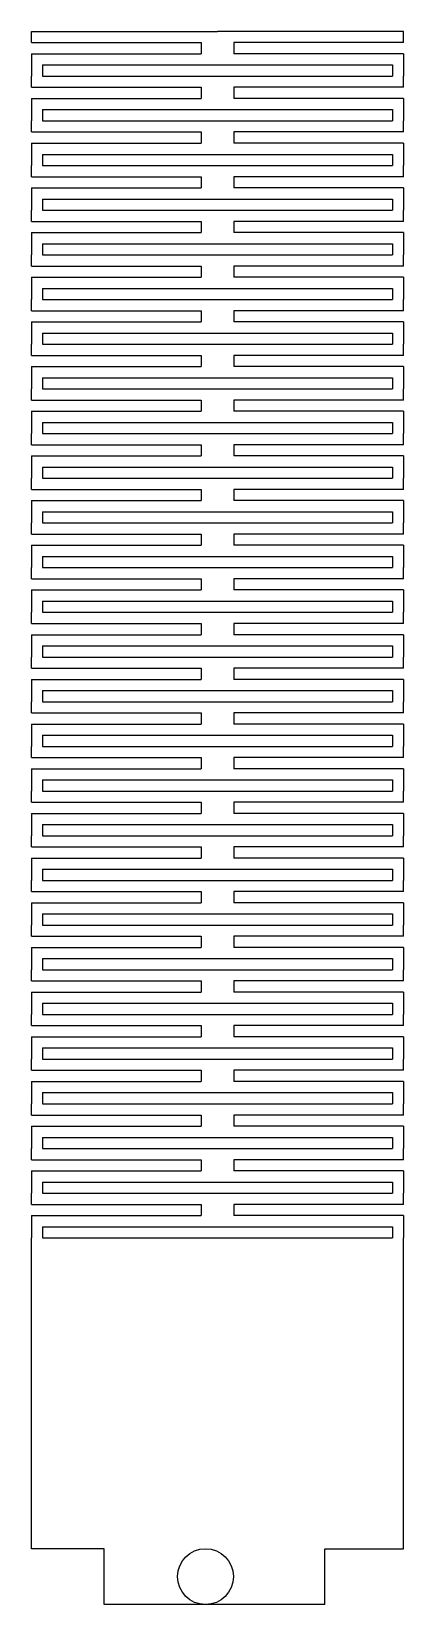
# Model space of a CAD drawing. Extents: x -1 to 0, y 0 to 4.22.
import ezdxf

# ---------------------------------------------------------------- set-up
doc = ezdxf.new("R2010")
doc.units = 0
doc.header["$MEASUREMENT"] = 0
doc.layers.add('VISIBLE', color=7, linetype='CONTINUOUS')

msp = doc.modelspace()

# ---------------------------------------------------------------- linework, layer by layer
at = {"layer": 'VISIBLE'}
for p, q in [((-1, 4.2247, 1.85), (-0.5, 4.2247, 1.85)), ((-1, 4.1947, 1.85), (-1, 4.2247, 1.85)), ((0, 4.2247, 1.85), (-0.5, 4.2247, 1.85)), ((0, 4.1947, 1.85), (0, 4.2247, 1.85)), ((-1, 4.1947, 1.85), (-0.5441, 4.1947, 1.85)), ((-0.5441, 4.1947, 1.85), (-0.5441, 4.1647, 1.85)), ((-0.4559, 4.1947, 1.85), (-0.4559, 4.1647, 1.85)), ((0, 4.1947, 1.85), (-0.4559, 4.1947, 1.85)), ((-1, 4.1647, 1.85), (-1, 4.1047, 1.85)), ((-1, 4.1647, 1.85), (-0.5441, 4.1647, 1.85)), ((0, 4.1647, 1.85), (-0.4559, 4.1647, 1.85)), ((0, 4.1647, 1.85), (0, 4.1047, 1.85)), ((-1, 4.0747, 1.85), (-1, 4.1047, 1.85)), ((-0.97, 4.1347, 1.85), (-0.97, 4.1047, 1.85)), ((-0.97, 4.1347, 1.85), (-0.03, 4.1347, 1.85)), ((-0.97, 4.1047, 1.85), (-0.03, 4.1047, 1.85)), ((-0.03, 4.1347, 1.85), (-0.03, 4.1047, 1.85)), ((0, 4.0747, 1.85), (0, 4.1047, 1.85)), ((-1, 4.0747, 1.85), (-0.5441, 4.0747, 1.85)), ((-0.5441, 4.0747, 1.85), (-0.5441, 4.0447, 1.85)), ((-0.4559, 4.0747, 1.85), (-0.4559, 4.0447, 1.85)), ((0, 4.0747, 1.85), (-0.4559, 4.0747, 1.85)), ((-1, 4.0447, 1.85), (-0.5441, 4.0447, 1.85)), ((-1, 4.0447, 1.85), (-1, 3.9847, 1.85)), ((-0.97, 4.0147, 1.85), (-0.03, 4.0147, 1.85)), ((-0.97, 4.0147, 1.85), (-0.97, 3.9847, 1.85)), ((0, 4.0447, 1.85), (-0.4559, 4.0447, 1.85)), ((-0.03, 4.0147, 1.85), (-0.03, 3.9847, 1.85)), ((0, 4.0447, 1.85), (0, 3.9847, 1.85)), ((-1, 3.9547, 1.85), (-1, 3.9847, 1.85)), ((-0.97, 3.9847, 1.85), (-0.03, 3.9847, 1.85)), ((0, 3.9547, 1.85), (0, 3.9847, 1.85)), ((-1, 3.9547, 1.85), (-0.5441, 3.9547, 1.85)), ((-0.5441, 3.9547, 1.85), (-0.5441, 3.9247, 1.85)), ((-0.4559, 3.9547, 1.85), (-0.4559, 3.9247, 1.85)), ((0, 3.9547, 1.85), (-0.4559, 3.9547, 1.85)), ((-1, 3.9247, 1.85), (-1, 3.8647, 1.85)), ((-1, 3.9247, 1.85), (-0.5441, 3.9247, 1.85)), ((-0.97, 3.8947, 1.85), (-0.97, 3.8647, 1.85)), ((-0.97, 3.8947, 1.85), (-0.03, 3.8947, 1.85)), ((0, 3.9247, 1.85), (-0.4559, 3.9247, 1.85)), ((-0.03, 3.8947, 1.85), (-0.03, 3.8647, 1.85)), ((0, 3.9247, 1.85), (0, 3.8647, 1.85)), ((-1, 3.8347, 1.85), (-1, 3.8647, 1.85)), ((-0.97, 3.8647, 1.85), (-0.03, 3.8647, 1.85)), ((0, 3.8347, 1.85), (0, 3.8647, 1.85)), ((-1, 3.8347, 1.85), (-0.5441, 3.8347, 1.85)), ((-1, 3.8047, 1.85), (-0.5441, 3.8047, 1.85)), ((-1, 3.8047, 1.85), (-1, 3.7447, 1.85)), ((-0.5441, 3.8347, 1.85), (-0.5441, 3.8047, 1.85)), ((-0.4559, 3.8347, 1.85), (-0.4559, 3.8047, 1.85)), ((0, 3.8347, 1.85), (-0.4559, 3.8347, 1.85)), ((0, 3.8047, 1.85), (-0.4559, 3.8047, 1.85)), ((0, 3.8047, 1.85), (0, 3.7447, 1.85)), ((-0.97, 3.7747, 1.85), (-0.97, 3.7447, 1.85)), ((-0.97, 3.7747, 1.85), (-0.03, 3.7747, 1.85)), ((-0.03, 3.7747, 1.85), (-0.03, 3.7447, 1.85)), ((-1, 3.7147, 1.85), (-1, 3.7447, 1.85)), ((-0.97, 3.7447, 1.85), (-0.03, 3.7447, 1.85)), ((0, 3.7147, 1.85), (0, 3.7447, 1.85)), ((-1, 3.7147, 1.85), (-0.5441, 3.7147, 1.85)), ((-1, 3.6847, 1.85), (-0.5441, 3.6847, 1.85)), ((-1, 3.6847, 1.85), (-1, 3.6247, 1.85)), ((-0.5441, 3.7147, 1.85), (-0.5441, 3.6847, 1.85)), ((-0.4559, 3.7147, 1.85), (-0.4559, 3.6847, 1.85)), ((0, 3.7147, 1.85), (-0.4559, 3.7147, 1.85)), ((0, 3.6847, 1.85), (-0.4559, 3.6847, 1.85)), ((0, 3.6847, 1.85), (0, 3.6247, 1.85)), ((-0.97, 3.6547, 1.85), (-0.97, 3.6247, 1.85)), ((-0.97, 3.6547, 1.85), (-0.03, 3.6547, 1.85)), ((-0.03, 3.6547, 1.85), (-0.03, 3.6247, 1.85)), ((-1, 3.5947, 1.85), (-1, 3.6247, 1.85)), ((-1, 3.5947, 1.85), (-0.5441, 3.5947, 1.85)), ((-0.97, 3.6247, 1.85), (-0.03, 3.6247, 1.85)), ((-0.5441, 3.5947, 1.85), (-0.5441, 3.5647, 1.85)), ((-0.4559, 3.5947, 1.85), (-0.4559, 3.5647, 1.85)), ((0, 3.5947, 1.85), (-0.4559, 3.5947, 1.85)), ((0, 3.5947, 1.85), (0, 3.6247, 1.85)), ((-1, 3.5647, 1.85), (-0.5441, 3.5647, 1.85)), ((-1, 3.5647, 1.85), (-1, 3.5047, 1.85)), ((0, 3.5647, 1.85), (-0.4559, 3.5647, 1.85)), ((0, 3.5647, 1.85), (0, 3.5047, 1.85)), ((-0.97, 3.5347, 1.85), (-0.97, 3.5047, 1.85)), ((-0.97, 3.5347, 1.85), (-0.03, 3.5347, 1.85)), ((-0.03, 3.5347, 1.85), (-0.03, 3.5047, 1.85)), ((-1, 3.4747, 1.85), (-1, 3.5047, 1.85)), ((-1, 3.4747, 1.85), (-0.5441, 3.4747, 1.85)), ((-0.97, 3.5047, 1.85), (-0.03, 3.5047, 1.85)), ((-0.5441, 3.4747, 1.85), (-0.5441, 3.4447, 1.85)), ((-0.4559, 3.4747, 1.85), (-0.4559, 3.4447, 1.85)), ((0, 3.4747, 1.85), (-0.4559, 3.4747, 1.85)), ((0, 3.4747, 1.85), (0, 3.5047, 1.85)), ((-1, 3.4447, 1.85), (-0.5441, 3.4447, 1.85)), ((-1, 3.4447, 1.85), (-1, 3.3847, 1.85)), ((0, 3.4447, 1.85), (-0.4559, 3.4447, 1.85)), ((0, 3.4447, 1.85), (0, 3.3847, 1.85)), ((-1, 3.3547, 1.85), (-1, 3.3847, 1.85)), ((-0.97, 3.4147, 1.85), (-0.97, 3.3847, 1.85)), ((-0.97, 3.4147, 1.85), (-0.03, 3.4147, 1.85)), ((-0.97, 3.3847, 1.85), (-0.03, 3.3847, 1.85)), ((-0.03, 3.4147, 1.85), (-0.03, 3.3847, 1.85)), ((0, 3.3547, 1.85), (0, 3.3847, 1.85)), ((-1, 3.3547, 1.85), (-0.5441, 3.3547, 1.85)), ((-0.5441, 3.3547, 1.85), (-0.5441, 3.3247, 1.85)), ((0, 3.3547, 1.85), (-0.4559, 3.3547, 1.85)), ((-0.4559, 3.3547, 1.85), (-0.4559, 3.3247, 1.85)), ((-1, 3.3247, 1.85), (-0.5441, 3.3247, 1.85)), ((-1, 3.3247, 1.85), (-1, 3.2647, 1.85)), ((0, 3.3247, 1.85), (-0.4559, 3.3247, 1.85)), ((0, 3.3247, 1.85), (0, 3.2647, 1.85)), ((-1, 3.2347, 1.85), (-1, 3.2647, 1.85)), ((-0.97, 3.2947, 1.85), (-0.97, 3.2647, 1.85)), ((-0.97, 3.2947, 1.85), (-0.03, 3.2947, 1.85)), ((-0.97, 3.2647, 1.85), (-0.03, 3.2647, 1.85)), ((-0.03, 3.2947, 1.85), (-0.03, 3.2647, 1.85)), ((0, 3.2347, 1.85), (0, 3.2647, 1.85)), ((-1, 3.2347, 1.85), (-0.5441, 3.2347, 1.85)), ((-0.5441, 3.2347, 1.85), (-0.5441, 3.2047, 1.85)), ((0, 3.2347, 1.85), (-0.4559, 3.2347, 1.85)), ((-0.4559, 3.2347, 1.85), (-0.4559, 3.2047, 1.85)), ((-1, 3.2047, 1.85), (-1, 3.1447, 1.85)), ((-1, 3.2047, 1.85), (-0.5441, 3.2047, 1.85)), ((-0.97, 3.1747, 1.85), (-0.97, 3.1447, 1.85)), ((-0.97, 3.1747, 1.85), (-0.03, 3.1747, 1.85)), ((0, 3.2047, 1.85), (-0.4559, 3.2047, 1.85)), ((-0.03, 3.1747, 1.85), (-0.03, 3.1447, 1.85)), ((0, 3.2047, 1.85), (0, 3.1447, 1.85)), ((-1, 3.1147, 1.85), (-1, 3.1447, 1.85)), ((-0.97, 3.1447, 1.85), (-0.03, 3.1447, 1.85)), ((0, 3.1147, 1.85), (0, 3.1447, 1.85)), ((-1, 3.1147, 1.85), (-0.5441, 3.1147, 1.85)), ((-1, 3.0847, 1.85), (-0.5441, 3.0847, 1.85)), ((-1, 3.0847, 1.85), (-1, 3.0247, 1.85)), ((-0.5441, 3.1147, 1.85), (-0.5441, 3.0847, 1.85)), ((0, 3.1147, 1.85), (-0.4559, 3.1147, 1.85)), ((-0.4559, 3.1147, 1.85), (-0.4559, 3.0847, 1.85)), ((0, 3.0847, 1.85), (-0.4559, 3.0847, 1.85)), ((0, 3.0847, 1.85), (0, 3.0247, 1.85)), ((-0.97, 3.0547, 1.85), (-0.03, 3.0547, 1.85)), ((-0.97, 3.0547, 1.85), (-0.97, 3.0247, 1.85)), ((-0.03, 3.0547, 1.85), (-0.03, 3.0247, 1.85)), ((-1, 2.9947, 1.85), (-1, 3.0247, 1.85)), ((-0.97, 3.0247, 1.85), (-0.03, 3.0247, 1.85)), ((0, 2.9947, 1.85), (0, 3.0247, 1.85)), ((-1, 2.9947, 1.85), (-0.5441, 2.9947, 1.85)), ((-1, 2.9647, 1.85), (-1, 2.9047, 1.85)), ((-1, 2.9647, 1.85), (-0.5441, 2.9647, 1.85)), ((-0.5441, 2.9947, 1.85), (-0.5441, 2.9647, 1.85)), ((0, 2.9947, 1.85), (-0.4559, 2.9947, 1.85)), ((-0.4559, 2.9947, 1.85), (-0.4559, 2.9647, 1.85)), ((0, 2.9647, 1.85), (-0.4559, 2.9647, 1.85)), ((0, 2.9647, 1.85), (0, 2.9047, 1.85)), ((-0.97, 2.9347, 1.85), (-0.97, 2.9047, 1.85)), ((-0.97, 2.9347, 1.85), (-0.03, 2.9347, 1.85)), ((-0.03, 2.9347, 1.85), (-0.03, 2.9047, 1.85)), ((-1, 2.8747, 1.85), (-1, 2.9047, 1.85)), ((-1, 2.8747, 1.85), (-0.5441, 2.8747, 1.85)), ((-0.97, 2.9047, 1.85), (-0.03, 2.9047, 1.85)), ((-0.5441, 2.8747, 1.85), (-0.5441, 2.8447, 1.85)), ((0, 2.8747, 1.85), (-0.4559, 2.8747, 1.85)), ((-0.4559, 2.8747, 1.85), (-0.4559, 2.8447, 1.85)), ((0, 2.8747, 1.85), (0, 2.9047, 1.85)), ((-1, 2.8447, 1.85), (-0.5441, 2.8447, 1.85)), ((-1, 2.8447, 1.85), (-1, 2.7847, 1.85)), ((0, 2.8447, 1.85), (-0.4559, 2.8447, 1.85)), ((0, 2.8447, 1.85), (0, 2.7847, 1.85)), ((-0.97, 2.8147, 1.85), (-0.03, 2.8147, 1.85)), ((-0.97, 2.8147, 1.85), (-0.97, 2.7847, 1.85)), ((-0.03, 2.8147, 1.85), (-0.03, 2.7847, 1.85)), ((-1, 2.7547, 1.85), (-1, 2.7847, 1.85)), ((-1, 2.7547, 1.85), (-0.5441, 2.7547, 1.85)), ((-0.97, 2.7847, 1.85), (-0.03, 2.7847, 1.85)), ((-0.5441, 2.7547, 1.85), (-0.5441, 2.7247, 1.85)), ((-0.4559, 2.7547, 1.85), (-0.4559, 2.7247, 1.85)), ((0, 2.7547, 1.85), (-0.4559, 2.7547, 1.85)), ((0, 2.7547, 1.85), (0, 2.7847, 1.85)), ((-1, 2.7247, 1.85), (-1, 2.6647, 1.85)), ((-1, 2.7247, 1.85), (-0.5441, 2.7247, 1.85)), ((0, 2.7247, 1.85), (-0.4559, 2.7247, 1.85)), ((0, 2.7247, 1.85), (0, 2.6647, 1.85)), ((-1, 2.6347, 1.85), (-1, 2.6647, 1.85)), ((-0.97, 2.6947, 1.85), (-0.03, 2.6947, 1.85)), ((-0.97, 2.6947, 1.85), (-0.97, 2.6647, 1.85)), ((-0.97, 2.6647, 1.85), (-0.03, 2.6647, 1.85)), ((-0.03, 2.6947, 1.85), (-0.03, 2.6647, 1.85)), ((0, 2.6347, 1.85), (0, 2.6647, 1.85)), ((-1, 2.6347, 1.85), (-0.5441, 2.6347, 1.85)), ((-0.5441, 2.6347, 1.85), (-0.5441, 2.6047, 1.85)), ((0, 2.6347, 1.85), (-0.4559, 2.6347, 1.85)), ((-0.4559, 2.6347, 1.85), (-0.4559, 2.6047, 1.85)), ((-1, 2.6047, 1.85), (-0.5441, 2.6047, 1.85)), ((-1, 2.6047, 1.85), (-1, 2.5447, 1.85)), ((0, 2.6047, 1.85), (-0.4559, 2.6047, 1.85)), ((0, 2.6047, 1.85), (0, 2.5447, 1.85)), ((-1, 2.5147, 1.85), (-1, 2.5447, 1.85)), ((-0.97, 2.5747, 1.85), (-0.03, 2.5747, 1.85)), ((-0.97, 2.5747, 1.85), (-0.97, 2.5447, 1.85)), ((-0.97, 2.5447, 1.85), (-0.03, 2.5447, 1.85)), ((-0.03, 2.5747, 1.85), (-0.03, 2.5447, 1.85)), ((0, 2.5147, 1.85), (0, 2.5447, 1.85)), ((-1, 2.5147, 1.85), (-0.5441, 2.5147, 1.85)), ((-0.5441, 2.5147, 1.85), (-0.5441, 2.4847, 1.85)), ((-0.4559, 2.5147, 1.85), (-0.4559, 2.4847, 1.85)), ((0, 2.5147, 1.85), (-0.4559, 2.5147, 1.85)), ((-1, 2.4847, 1.85), (-1, 2.4247, 1.85)), ((-1, 2.4847, 1.85), (-0.5441, 2.4847, 1.85)), ((-0.97, 2.4547, 1.85), (-0.97, 2.4247, 1.85)), ((-0.97, 2.4547, 1.85), (-0.03, 2.4547, 1.85)), ((0, 2.4847, 1.85), (-0.4559, 2.4847, 1.85)), ((-0.03, 2.4547, 1.85), (-0.03, 2.4247, 1.85)), ((0, 2.4847, 1.85), (0, 2.4247, 1.85)), ((-1, 2.3947, 1.85), (-1, 2.4247, 1.85)), ((-0.97, 2.4247, 1.85), (-0.03, 2.4247, 1.85)), ((0, 2.3947, 1.85), (0, 2.4247, 1.85)), ((-1, 2.3947, 1.85), (-0.5441, 2.3947, 1.85)), ((-0.5441, 2.3947, 1.85), (-0.5441, 2.3647, 1.85)), ((-0.4559, 2.3947, 1.85), (-0.4559, 2.3647, 1.85)), ((0, 2.3947, 1.85), (-0.4559, 2.3947, 1.85)), ((-1, 2.3647, 1.85), (-0.5441, 2.3647, 1.85)), ((-1, 2.3647, 1.85), (-1, 2.3047, 1.85)), ((-0.97, 2.3347, 1.85), (-0.03, 2.3347, 1.85)), ((-0.97, 2.3347, 1.85), (-0.97, 2.3047, 1.85)), ((0, 2.3647, 1.85), (-0.4559, 2.3647, 1.85)), ((-0.03, 2.3347, 1.85), (-0.03, 2.3047, 1.85)), ((0, 2.3647, 1.85), (0, 2.3047, 1.85)), ((-1, 2.2747, 1.85), (-1, 2.3047, 1.85)), ((-0.97, 2.3047, 1.85), (-0.03, 2.3047, 1.85)), ((0, 2.2747, 1.85), (0, 2.3047, 1.85)), ((-1, 2.2747, 1.85), (-0.5441, 2.2747, 1.85)), ((-1, 2.2447, 1.85), (-1, 2.1847, 1.85)), ((-1, 2.2447, 1.85), (-0.5441, 2.2447, 1.85)), ((-0.5441, 2.2747, 1.85), (-0.5441, 2.2447, 1.85)), ((-0.4559, 2.2747, 1.85), (-0.4559, 2.2447, 1.85)), ((0, 2.2747, 1.85), (-0.4559, 2.2747, 1.85)), ((0, 2.2447, 1.85), (-0.4559, 2.2447, 1.85)), ((0, 2.2447, 1.85), (0, 2.1847, 1.85)), ((-0.97, 2.2147, 1.85), (-0.97, 2.1847, 1.85)), ((-0.97, 2.2147, 1.85), (-0.03, 2.2147, 1.85)), ((-0.03, 2.2147, 1.85), (-0.03, 2.1847, 1.85)), ((-1, 2.1547, 1.85), (-1, 2.1847, 1.85)), ((-1, 2.1547, 1.85), (-0.5441, 2.1547, 1.85)), ((-0.97, 2.1847, 1.85), (-0.03, 2.1847, 1.85)), ((-0.5441, 2.1547, 1.85), (-0.5441, 2.1247, 1.85)), ((-0.4559, 2.1547, 1.85), (-0.4559, 2.1247, 1.85)), ((0, 2.1547, 1.85), (-0.4559, 2.1547, 1.85)), ((0, 2.1547, 1.85), (0, 2.1847, 1.85)), ((-1, 2.1247, 1.85), (-0.5441, 2.1247, 1.85)), ((-1, 2.1247, 1.85), (-1, 2.0647, 1.85)), ((0, 2.1247, 1.85), (-0.4559, 2.1247, 1.85)), ((0, 2.1247, 1.85), (0, 2.0647, 1.85)), ((-0.97, 2.0947, 1.85), (-0.97, 2.0647, 1.85)), ((-0.97, 2.0947, 1.85), (-0.03, 2.0947, 1.85)), ((-0.03, 2.0947, 1.85), (-0.03, 2.0647, 1.85)), ((-1, 2.0347, 1.85), (-1, 2.0647, 1.85)), ((-1, 2.0347, 1.85), (-0.5441, 2.0347, 1.85)), ((-0.97, 2.0647, 1.85), (-0.03, 2.0647, 1.85)), ((-0.5441, 2.0347, 1.85), (-0.5441, 2.0047, 1.85)), ((-0.4559, 2.0347, 1.85), (-0.4559, 2.0047, 1.85)), ((0, 2.0347, 1.85), (-0.4559, 2.0347, 1.85)), ((0, 2.0347, 1.85), (0, 2.0647, 1.85)), ((-1, 2.0047, 1.85), (-0.5441, 2.0047, 1.85)), ((-1, 2.0047, 1.85), (-1, 1.9447, 1.85)), ((0, 2.0047, 1.85), (-0.4559, 2.0047, 1.85)), ((0, 2.0047, 1.85), (0, 1.9447, 1.85)), ((-1, 1.9147, 1.85), (-1, 1.9447, 1.85)), ((-0.97, 1.9747, 1.85), (-0.97, 1.9447, 1.85)), ((-0.97, 1.9747, 1.85), (-0.03, 1.9747, 1.85)), ((-0.97, 1.9447, 1.85), (-0.03, 1.9447, 1.85)), ((-0.03, 1.9747, 1.85), (-0.03, 1.9447, 1.85)), ((0, 1.9147, 1.85), (0, 1.9447, 1.85)), ((-1, 1.9147, 1.85), (-0.5441, 1.9147, 1.85)), ((-0.5441, 1.9147, 1.85), (-0.5441, 1.8847, 1.85)), ((-0.4559, 1.9147, 1.85), (-0.4559, 1.8847, 1.85)), ((0, 1.9147, 1.85), (-0.4559, 1.9147, 1.85)), ((-1, 1.8847, 1.85), (-0.5441, 1.8847, 1.85)), ((-1, 1.8847, 1.85), (-1, 1.8247, 1.85)), ((0, 1.8847, 1.85), (-0.4559, 1.8847, 1.85)), ((0, 1.8847, 1.85), (0, 1.8247, 1.85)), ((-1, 1.7947, 1.85), (-1, 1.8247, 1.85)), ((-0.97, 1.8547, 1.85), (-0.97, 1.8247, 1.85)), ((-0.97, 1.8547, 1.85), (-0.03, 1.8547, 1.85)), ((-0.97, 1.8247, 1.85), (-0.03, 1.8247, 1.85)), ((-0.03, 1.8547, 1.85), (-0.03, 1.8247, 1.85)), ((0, 1.7947, 1.85), (0, 1.8247, 1.85)), ((-1, 1.7947, 1.85), (-0.5441, 1.7947, 1.85)), ((-0.5441, 1.7947, 1.85), (-0.5441, 1.7647, 1.85)), ((0, 1.7947, 1.85), (-0.4559, 1.7947, 1.85)), ((-0.4559, 1.7947, 1.85), (-0.4559, 1.7647, 1.85)), ((-1, 1.7647, 1.85), (-1, 1.7047, 1.85)), ((-1, 1.7647, 1.85), (-0.5441, 1.7647, 1.85)), ((-0.97, 1.7347, 1.85), (-0.97, 1.7047, 1.85)), ((-0.97, 1.7347, 1.85), (-0.03, 1.7347, 1.85)), ((0, 1.7647, 1.85), (-0.4559, 1.7647, 1.85)), ((-0.03, 1.7347, 1.85), (-0.03, 1.7047, 1.85)), ((0, 1.7647, 1.85), (0, 1.7047, 1.85)), ((-1, 1.6747, 1.85), (-1, 1.7047, 1.85)), ((-0.97, 1.7047, 1.85), (-0.03, 1.7047, 1.85)), ((0, 1.6747, 1.85), (0, 1.7047, 1.85)), ((-1, 1.6747, 1.85), (-0.5441, 1.6747, 1.85)), ((-0.5441, 1.6747, 1.85), (-0.5441, 1.6447, 1.85)), ((0, 1.6747, 1.85), (-0.4559, 1.6747, 1.85)), ((-0.4559, 1.6747, 1.85), (-0.4559, 1.6447, 1.85)), ((-1, 1.6447, 1.85), (-0.5441, 1.6447, 1.85)), ((-1, 1.6447, 1.85), (-1, 1.5847, 1.85)), ((-0.97, 1.6147, 1.85), (-0.97, 1.5847, 1.85)), ((-0.97, 1.6147, 1.85), (-0.03, 1.6147, 1.85)), ((0, 1.6447, 1.85), (-0.4559, 1.6447, 1.85)), ((-0.03, 1.6147, 1.85), (-0.03, 1.5847, 1.85)), ((0, 1.6447, 1.85), (0, 1.5847, 1.85)), ((-1, 1.5547, 1.85), (-1, 1.5847, 1.85)), ((-0.97, 1.5847, 1.85), (-0.03, 1.5847, 1.85)), ((0, 1.5547, 1.85), (0, 1.5847, 1.85)), ((-1, 1.5547, 1.85), (-0.5441, 1.5547, 1.85)), ((-1, 1.5247, 1.85), (-1, 1.4647, 1.85)), ((-1, 1.5247, 1.85), (-0.5441, 1.5247, 1.85)), ((-0.5441, 1.5547, 1.85), (-0.5441, 1.5247, 1.85)), ((0, 1.5547, 1.85), (-0.4559, 1.5547, 1.85)), ((-0.4559, 1.5547, 1.85), (-0.4559, 1.5247, 1.85)), ((0, 1.5247, 1.85), (-0.4559, 1.5247, 1.85)), ((0, 1.5247, 1.85), (0, 1.4647, 1.85)), ((-0.97, 1.4947, 1.85), (-0.97, 1.4647, 1.85)), ((-0.97, 1.4947, 1.85), (-0.03, 1.4947, 1.85)), ((-0.03, 1.4947, 1.85), (-0.03, 1.4647, 1.85)), ((-1, 1.4347, 1.85), (-1, 1.4647, 1.85)), ((-0.97, 1.4647, 1.85), (-0.03, 1.4647, 1.85)), ((0, 1.4347, 1.85), (0, 1.4647, 1.85)), ((-1, 1.4347, 1.85), (-0.5441, 1.4347, 1.85)), ((-1, 1.4047, 1.85), (-1, 1.3447, 1.85)), ((-1, 1.4047, 1.85), (-0.5441, 1.4047, 1.85)), ((-0.5441, 1.4347, 1.85), (-0.5441, 1.4047, 1.85)), ((0, 1.4347, 1.85), (-0.4559, 1.4347, 1.85)), ((-0.4559, 1.4347, 1.85), (-0.4559, 1.4047, 1.85)), ((0, 1.4047, 1.85), (-0.4559, 1.4047, 1.85)), ((0, 1.4047, 1.85), (0, 1.3447, 1.85)), ((-0.97, 1.3747, 1.85), (-0.03, 1.3747, 1.85)), ((-0.97, 1.3747, 1.85), (-0.97, 1.3447, 1.85)), ((-0.03, 1.3747, 1.85), (-0.03, 1.3447, 1.85)), ((-1, 1.3147, 1.85), (-1, 1.3447, 1.85)), ((-1, 1.3147, 1.85), (-0.5441, 1.3147, 1.85)), ((-0.97, 1.3447, 1.85), (-0.03, 1.3447, 1.85)), ((-0.5441, 1.3147, 1.85), (-0.5441, 1.2847, 1.85)), ((0, 1.3147, 1.85), (-0.4559, 1.3147, 1.85)), ((-0.4559, 1.3147, 1.85), (-0.4559, 1.2847, 1.85)), ((0, 1.3147, 1.85), (0, 1.3447, 1.85)), ((-1, 1.2847, 1.85), (-1, 1.2247, 1.85)), ((-1, 1.2847, 1.85), (-0.5441, 1.2847, 1.85)), ((0, 1.2847, 1.85), (-0.4559, 1.2847, 1.85)), ((0, 1.2847, 1.85), (0, 1.2247, 1.85)), ((-0.97, 1.2547, 1.85), (-0.97, 1.2247, 1.85)), ((-0.97, 1.2547, 1.85), (-0.03, 1.2547, 1.85)), ((-0.03, 1.2547, 1.85), (-0.03, 1.2247, 1.85)), ((-1, 1.1947, 1.85), (-1, 1.2247, 1.85)), ((-1, 1.1947, 1.85), (-0.5441, 1.1947, 1.85)), ((-0.97, 1.2247, 1.85), (-0.03, 1.2247, 1.85)), ((-0.5441, 1.1947, 1.85), (-0.5441, 1.1647, 1.85)), ((0, 1.1947, 1.85), (-0.4559, 1.1947, 1.85)), ((-0.4559, 1.1947, 1.85), (-0.4559, 1.1647, 1.85)), ((0, 1.1947, 1.85), (0, 1.2247, 1.85)), ((-1, 1.1647, 1.85), (-0.5441, 1.1647, 1.85)), ((-1, 1.1647, 1.85), (-1, 1.1047, 1.85)), ((0, 1.1647, 1.85), (-0.4559, 1.1647, 1.85)), ((0, 1.1647, 1.85), (0, 1.1047, 1.85)), ((-1, 1.0747, 1.85), (-1, 1.1047, 1.85)), ((-0.97, 1.1347, 1.85), (-0.97, 1.1047, 1.85)), ((-0.97, 1.1347, 1.85), (-0.03, 1.1347, 1.85)), ((-0.97, 1.1047, 1.85), (-0.03, 1.1047, 1.85)), ((-0.03, 1.1347, 1.85), (-0.03, 1.1047, 1.85)), ((0, 1.0747, 1.85), (0, 1.1047, 1.85)), ((-1, 1.0747, 1.85), (-0.5441, 1.0747, 1.85)), ((-0.5441, 1.0747, 1.85), (-0.5441, 1.0447, 1.85)), ((0, 1.0747, 1.85), (-0.4559, 1.0747, 1.85)), ((-0.4559, 1.0747, 1.85), (-0.4559, 1.0447, 1.85)), ((-1, 1.0447, 1.85), (-1, 0.9847, 1.85)), ((-1, 1.0447, 1.85), (-0.5441, 1.0447, 1.85)), ((-0.97, 1.0147, 1.85), (-0.97, 0.9847, 1.85)), ((-0.97, 1.0147, 1.85), (-0.03, 1.0147, 1.85)), ((0, 1.0447, 1.85), (-0.4559, 1.0447, 1.85)), ((-0.03, 1.0147, 1.85), (-0.03, 0.9847, 1.85)), ((0, 1.0447, 1.85), (0, 0.9847, 1.85)), ((-1, 0.15, 1.85), (-1, 0.9847, 1.85)), ((-0.97, 0.9847, 1.85), (-0.03, 0.9847, 1.85)), ((0, 0.15, 1.85), (0, 0.9847, 1.85)), ((-0.8044, 0.15, 1.85), (-1, 0.15, 1.85)), ((-0.8044, 0, 1.85), (-0.8044, 0.15, 1.85)), ((-0.2112, 0, 1.85), (-0.2112, 0.15, 1.85)), ((-0.2112, 0.15, 1.85), (0, 0.15, 1.85)), ((-0.2112, 0, 1.85), (-0.8044, 0, 1.85))]:
    msp.add_line(p, q, dxfattribs=at)
msp.add_circle((-0.5323, 0.075, 1.85), 0.075, dxfattribs=at)

doc.saveas('drawing.dxf')
